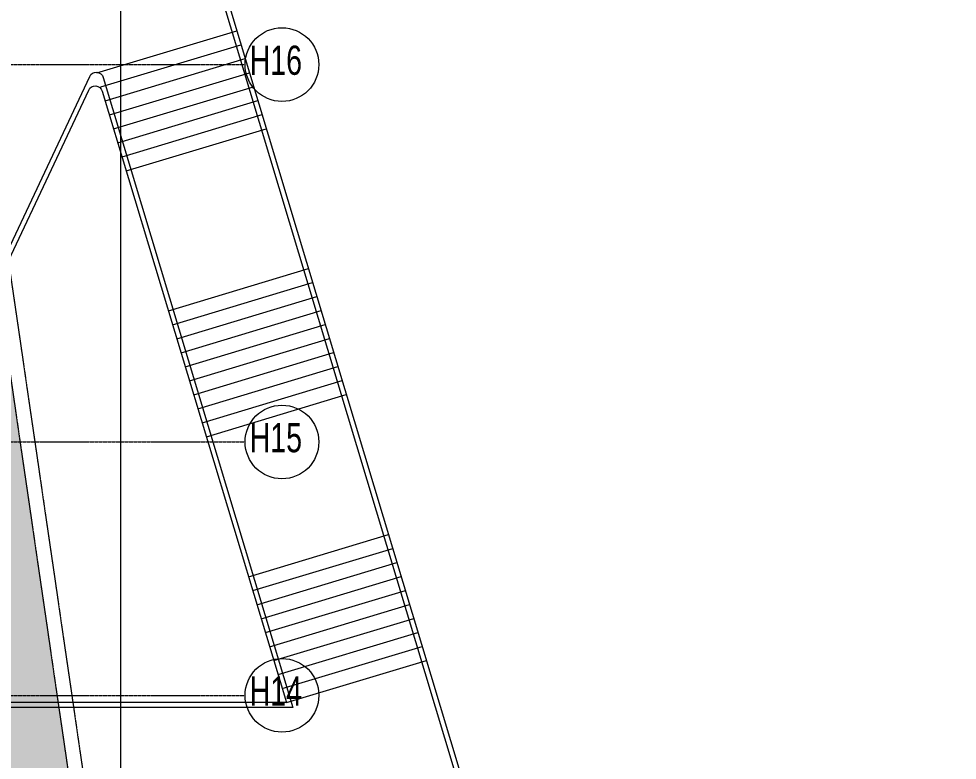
# Model space of a CAD drawing. Header units: millimetres. Extents: x 0 to 147381, y 0 to 170318.
# Drawn here: x 127454 to 146714, y 98192 to 113410 of the extents above; entities that cross this region are included whole.
import ezdxf

# ---------------------------------------------------------------- set-up
doc = ezdxf.new("R2010")
doc.units = ezdxf.units.MM
for name, pattern in [('Center', [29.999999, 12, -6, 6, -6]), ('Demolished', [4.8, 3.2, -1.6]), ('Grid Line', [22.225, 12.7, -3.175, 3.175, -3.175])]:
    doc.linetypes.add(name, pattern=pattern)
for name, color, linetype, lineweight in [('AR_GRID_DIM', 6, 'Continuous', 20), ('ARCH NEW DESIGN STEP HATCH', 21, 'Continuous', 35), ('Arch_Dim', 7, 'Continuous', 25), ('MEP-SERVICE TRENCH', 6, 'Continuous', 30), ('S-GRID', 8, 'Continuous', 9), ('S-GRID-IDEN', 1, 'Continuous', 9)]:
    doc.layers.add(name, color=color, linetype=linetype, lineweight=lineweight)
doc.layers.add('ARCH RCC HATCH', color=253, linetype='Center', lineweight=9, true_color=0x9c9c9c)
doc.styles.add('Arial_1', font='arial.ttf', dxfattribs={"height": 630})
doc.styles.add('GRID_TEXT', font='GOTHIC.TTF', dxfattribs={"width": 0.8})
doc.dimstyles.new('DIM_150_GRID', dxfattribs={"dimscale": 175, "dimtxt": 3, "dimasz": 2, "dimexe": 1, "dimexo": 0.5, "dimgap": 0.5, "dimtad": 1, "dimdec": 0, "dimrnd": 5, "dimzin": 1, "dimdsep": 46, "dimtxsty": 'GRID_TEXT', "dimblk": 'ARCHTICK', "dimcen": 0.09, "dimdle": 1, "dimclrt": 256, "dimazin": 0, "dimtfac": 1, "dimtdec": 0, "dimtmove": 2, "dimatfit": 3, "dimfxl": 1, "dimtvp": 1, "dimtolj": 1, "dimtzin": 0, "dimlwd": 15, "dimlwe": 18, "dimarcsym": 0})

# ---------------------------------------------------------------- blocks, each defined once
blk = doc.blocks.new('_ArchTick')
at = {"color": 0, "linetype": 'ByBlock', "const_width": 0.15}
blk.add_lwpolyline([(-0.5, -0.5), (0.5, 0.5)], dxfattribs=at)
blk = doc.blocks.new('*D44')
at = {"layer": 'AR_GRID_DIM', "color": 0, "lineweight": 15, "transparency": 16777216}
blk.add_line((91846, 86172), (91846, -175), dxfattribs=at)
at = {"layer": 'AR_GRID_DIM', "color": 0, "lineweight": 18, "transparency": 16777216}
for p, q in [((92334, 85997), (91671, 85997)), ((92334, 0), (91671, 0))]:
    blk.add_line(p, q, dxfattribs=at)
at = {"layer": 'Defpoints', "color": 0, "transparency": 16777216}
for p in [(92421, 85997), (91846, 0), (92421, 0)]:
    blk.add_point(p, dxfattribs=at)
at = {"layer": 'AR_GRID_DIM', "color": 0, "lineweight": 15, "transparency": 16777216, "xscale": 350, "yscale": 350, "zscale": 350}
for p, rotation in [((91846, 85997), 90), ((91846, 0), 270)]:
    blk.add_blockref('_ArchTick', p, dxfattribs=dict(at, rotation=rotation))
at = {"layer": 'AR_GRID_DIM', "transparency": 16777216, "insert": (91483, 43868), "char_height": 525, "attachment_point": 5, "rotation": 90, "style": 'GRID_TEXT'}
blk.add_mtext('\\A1;85995', dxfattribs=at)
blk = doc.blocks.new('Grid - M_Grid Head - Circle-24584-5_Level 452_2')
at = {"layer": 'S-GRID-IDEN'}
blk.add_circle((0, 0), 4, dxfattribs=at)
blk = doc.blocks.new('A$C3C7D33BB')
at = {"layer": 'MEP-SERVICE TRENCH', "linetype": 'Continuous'}
h = blk.add_hatch(dxfattribs=at)
h.set_pattern_fill('DOTS', color=256, scale=100)
h.set_pattern_definition([(0, (-479940.34, 234563.17), (79.375, 158.75), [0, -158.75])])
h.paths.add_polyline_path([(239, 30899), (-6668, 78252), (-11561, 77257), (-15618, 77257), (-15618, 75607), (-9465, 75607), (-6127, 52716), (-13537, 52693), (-13535, 51043), (-5886, 51067), (-3199, 32653), (-24851, 32653), (-24848, 31653), (-11718, 31653), (-11718, 31003), (-2915, 31003), (-2974, 27331), (-13938, 27331), (-13938, 25681), (-3003, 25681), (-3449, 65), (-299, 65)])
at = {"layer": 'ARCH NEW DESIGN STEP HATCH', "linetype": 'Continuous', "lineweight": 13}
for p, q in [((-3898, 77635, 3501993), (-1026, 78500, 3501993)), ((-3812, 77348, 3501993), (-939, 78213, 3501993)), ((-3725, 77061, 3501993), (-853, 77926, 3501993)), ((-3639, 76773, 3501993), (-766, 77638, 3501993)), ((-3552, 76486, 3501993), (-680, 77351, 3501993)), ((-3466, 76199, 3501993), (-593, 77064, 3501993)), ((-3379, 75912, 3501993), (-507, 76777, 3501993)), ((-3293, 75624, 3501993), (-420, 76489, 3501993)), ((-2428, 72752, 3501993), (445, 73617, 3501993)), ((-2342, 72465, 3501993), (531, 73329, 3501993)), ((-2255, 72177, 3501993), (617, 73042, 3501993)), ((-2169, 71890, 3501993), (704, 72755, 3501993)), ((-2082, 71603, 3501993), (790, 72468, 3501993)), ((-1996, 71315, 3501993), (877, 72180, 3501993)), ((-1909, 71028, 3501993), (963, 71893, 3501993)), ((-1823, 70741, 3501993), (1050, 71606, 3501993)), ((-1736, 70454, 3501993), (1136, 71319, 3501993)), ((-1650, 70166, 3501993), (1223, 71031, 3501993)), ((-785, 67294, 3501993), (2088, 68159, 3501993)), ((-698, 67007, 3501993), (2174, 67871, 3501993)), ((-612, 66719, 3501993), (2261, 67584, 3501993)), ((-525, 66432, 3501993), (2347, 67297, 3501993)), ((-439, 66145, 3501993), (2434, 67010, 3501993)), ((-352, 65857, 3501993), (2520, 66722, 3501993)), ((-266, 65570, 3501993), (2607, 66435, 3501993)), ((-179, 65283, 3501993), (2693, 66148, 3501993)), ((-93, 64996, 3501993), (2780, 65861, 3501993)), ((-7, 64708, 3501993), (2866, 65573, 3501993))]:
    blk.add_line(p, q, dxfattribs=at)
at = {"layer": 'ARCH NEW DESIGN STEP HATCH', "linetype": 'Continuous', "lineweight": 13, "elevation": 3501993}
for points in [[(-4763, 80508), (-18539, 126264), (-25954, 133541), (-23823, 135653), (-15888, 127866), (13761, 29387), (11771, 25589)], [(-10740, 69908), (-5972, 80040), (-4639, 80441), (-18451, 126317), (-25812, 133541), (-23822, 135512), (-15977, 127813), (13653, 29397), (11682, 25636)]]:
    blk.add_lwpolyline(points, dxfattribs=at)
for points in [[(-9033, 66958), (-4044, 77560, -0.687562), (-3765, 77539), (128, 64608), (-13535, 64608)], [(-8896, 67015), (-4065, 77281, -0.687562), (-3786, 77261), (-7, 64708), (-13535, 64708)]]:
    blk.add_lwpolyline(points, format="xyb", dxfattribs=at)
at = {"layer": 'MEP-SERVICE TRENCH', "linetype": 'Demolished', "lineweight": 9}
for p, q in [((-6417, 78610), (539, 30918)), ((-6668, 78252), (239, 30899))]:
    blk.add_line(p, q, dxfattribs=at)
blk = doc.blocks.new('A$C59E872DE')
at = {"layer": 'S-GRID', "linetype": 'Grid Line', "ltscale": 0.5}
for p, q in [((-6964.1, 67931), (94404.8, 67931)), ((-6964.1, 60185.5), (94404.8, 60185.5)), ((-6964.1, 54985.5), (94404.8, 54985.5))]:
    blk.add_line(p, q, dxfattribs=at)
at = {"layer": 'S-GRID-IDEN', "xscale": 188.9999999999998, "yscale": 188.9999999999998, "zscale": 188.9999999999998, "rotation": 180}
for p in [(95160.8, 67931.5), (95160.8, 60185.5), (95160.8, 54985.5)]:
    blk.add_blockref('Grid - M_Grid Head - Circle-24584-5_Level 452_2', p, dxfattribs=at)
at = {"layer": 'S-GRID-IDEN', "char_height": 600, "width": 1772.772, "attachment_point": 1, "style": 'Arial_1'}
for s, insert in [('{\\W0.7;H16}', (94497, 68321.1)), ('{\\W0.7;H15}', (94497, 60575.1)), ('{\\W0.7;H14}', (94497, 55375.1))]:
    blk.add_mtext(s, dxfattribs=dict(at, insert=insert))
at = {"layer": 'AR_GRID_DIM'}
dim = blk.add_linear_dim(base=(91846.1, 0), p1=(92421, 85996.9), p2=(92421, 0), angle=90, dimstyle='DIM_150_GRID', dxfattribs=at)
dim.commit()
dim.dimension.update_dxf_attribs({"geometry": '*D44', "text_midpoint": (91482.9, 43868), "dimtype": 128})

msp = doc.modelspace()

# ---------------------------------------------------------------- block references
at = {"layer": 'ARCH RCC HATCH', "linetype": 'Continuous'}
msp.add_blockref('A$C59E872DE', (37694.7, 44538), dxfattribs=at)

# ---------------------------------------------------------------- next in the draw order: block references
at = {"layer": 'Arch_Dim', "linetype": 'Continuous'}
msp.add_blockref('A$C3C7D33BB', (132953.6, 34665.1), dxfattribs=at)

doc.saveas('drawing.dxf')
